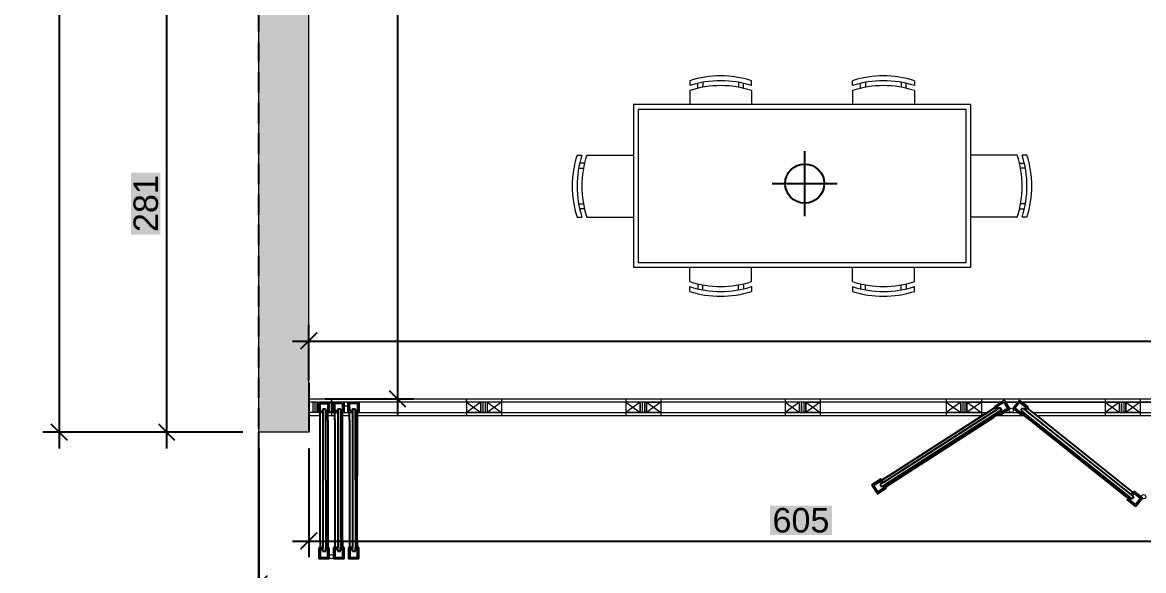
# Model space of a CAD drawing. Header units: millimetres. Extents: x 930 to 6336, y 2219 to 4338.
# Drawn here: x 1086 to 1775, y 2794 to 3131 of the extents above; entities that cross this region are included whole.
import ezdxf

# ---------------------------------------------------------------- set-up
doc = ezdxf.new("R2010")
doc.units = ezdxf.units.MM
doc.linetypes.add('HIDDEN', pattern=[0.375, 0.25, -0.125])
for name, color, linetype, lineweight in [('arredi', 5, 'Continuous', 18), ('QUOTE', 3, 'Continuous', 9), ('serramenti e scale', 4, 'Continuous', 18)]:
    doc.layers.add(name, color=color, linetype=linetype, lineweight=lineweight)
doc.layers.add('dettagli', color=6, linetype='Continuous')
doc.layers.add('muri sezionati', color=1, linetype='Continuous')
doc.styles.get("Standard").update_dxf_attribs({"font": 'arial.ttf'})
doc.dimstyles.new('ook', dxfattribs={"dimtxt": 15, "dimasz": 10, "dimexe": 10, "dimexo": 10, "dimgap": 5, "dimtad": 1, "dimtoh": 1, "dimdec": 0, "dimzin": 0, "dimdsep": 46, "dimtxsty": 'Standard', "dimblk": 'OBLIQUE', "dimcen": 0.09, "dimdle": 10, "dimclrt": 3, "dimadec": 0, "dimazin": 0, "dimtfac": 1, "dimtdec": 0, "dimtofl": 0, "dimtmove": 0, "dimatfit": 3, "dimldrblk": 'OBLIQUE', "dimfxl": 1, "dimtfill": 2, "dimtfillclr": 250, "dimtolj": 1, "dimtzin": 0, "dimarcsym": 0})

# ---------------------------------------------------------------- blocks, each defined once
blk = doc.blocks.new('_Oblique')
at = {"color": 0, "linetype": 'ByBlock', "lineweight": -2}
blk.add_line((-0.5, -0.5), (0.5, 0.5), dxfattribs=at)
blk = doc.blocks.new('*D9')
at = {"layer": 'Defpoints', "color": 0, "transparency": 16777216}
for p in [(1223.47, 3596.63), (1108.43, 2878.97), (1223.47, 2878.97)]:
    blk.add_point(p, dxfattribs=at)
at = {"layer": 'QUOTE', "color": 0, "lineweight": -2, "transparency": 16777216}
for p, q in [((1108.43, 3606.63), (1108.43, 2868.97)), ((1213.47, 3596.63), (1098.43, 3596.63)), ((1213.47, 2878.97), (1098.43, 2878.97))]:
    blk.add_line(p, q, dxfattribs=at)
at = {"layer": 'QUOTE', "color": 0, "lineweight": -2, "transparency": 16777216, "xscale": 10, "yscale": 10, "zscale": 10}
for p, rotation in [((1108.43, 3596.63), 90), ((1108.43, 2878.97), 270)]:
    blk.add_blockref('_Oblique', p, dxfattribs=dict(at, rotation=rotation))
at = {"layer": 'QUOTE', "color": 3, "transparency": 16777216, "insert": (1095.77, 3237.8), "char_height": 15, "attachment_point": 5, "rotation": 90, "bg_fill": 1, "box_fill_scale": 1.1, "bg_fill_color": 250, "bg_fill_transparency": 0}
blk.add_mtext('\\A1;718', dxfattribs=at)
blk = doc.blocks.new('*D10')
at = {"layer": 'Defpoints', "color": 0, "transparency": 16777216}
for p in [(1261.82, 2878.97), (1866.49, 2878.97), (1866.49, 2812.09)]:
    blk.add_point(p, dxfattribs=at)
at = {"layer": 'QUOTE', "color": 0, "lineweight": -2, "transparency": 16777216}
for p, q in [((1261.82, 2868.97), (1261.82, 2802.09)), ((1866.49, 2868.97), (1866.49, 2802.09)), ((1251.82, 2812.09), (1876.49, 2812.09))]:
    blk.add_line(p, q, dxfattribs=at)
at = {"layer": 'QUOTE', "color": 0, "lineweight": -2, "transparency": 16777216, "xscale": 10, "yscale": 10, "zscale": 10, "rotation": 180}
blk.add_blockref('_Oblique', (1261.82, 2812.09), dxfattribs=at)
at = {"layer": 'QUOTE', "color": 0, "lineweight": -2, "transparency": 16777216, "xscale": 10, "yscale": 10, "zscale": 10}
blk.add_blockref('_Oblique', (1866.49, 2812.09), dxfattribs=at)
at = {"layer": 'QUOTE', "color": 3, "transparency": 16777216, "insert": (1564.15, 2824.75), "char_height": 15, "attachment_point": 5, "bg_fill": 1, "box_fill_scale": 1.1, "bg_fill_color": 250, "bg_fill_transparency": 0}
blk.add_mtext('\\A1;605', dxfattribs=at)
blk = doc.blocks.new('*D37')
at = {"layer": 'Defpoints', "color": 0, "transparency": 16777216}
for p in [(1231.12, 3159.6), (1174.42, 2878.97), (1231.24, 2878.97)]:
    blk.add_point(p, dxfattribs=at)
at = {"layer": 'QUOTE', "color": 0, "lineweight": -2, "transparency": 16777216}
for p, q in [((1174.42, 3169.6), (1174.42, 2868.97)), ((1221.12, 3159.6), (1164.42, 3159.6)), ((1221.24, 2878.97), (1164.42, 2878.97))]:
    blk.add_line(p, q, dxfattribs=at)
at = {"layer": 'QUOTE', "color": 0, "lineweight": -2, "transparency": 16777216, "xscale": 10, "yscale": 10, "zscale": 10}
for p, rotation in [((1174.42, 3159.6), 90), ((1174.42, 2878.97), 270)]:
    blk.add_blockref('_Oblique', p, dxfattribs=dict(at, rotation=rotation))
at = {"layer": 'QUOTE', "color": 3, "transparency": 16777216, "insert": (1161.76, 3019.28), "char_height": 15, "attachment_point": 5, "rotation": 90, "bg_fill": 1, "box_fill_scale": 1.1, "bg_fill_color": 250, "bg_fill_transparency": 0}
blk.add_mtext('\\A1;281', dxfattribs=at)
blk = doc.blocks.new('*D42')
at = {"layer": 'Defpoints', "color": 0, "transparency": 16777216}
for p in [(1231.24, 2878.97), (2537.59, 2878.97), (2537.59, 2785.76)]:
    blk.add_point(p, dxfattribs=at)
at = {"layer": 'QUOTE', "color": 0, "lineweight": -2, "transparency": 16777216}
for p, q in [((1231.24, 2868.97), (1231.24, 2775.76)), ((2537.59, 2868.97), (2537.59, 2775.76)), ((1221.24, 2785.76), (2547.59, 2785.76))]:
    blk.add_line(p, q, dxfattribs=at)
at = {"layer": 'QUOTE', "color": 0, "lineweight": -2, "transparency": 16777216, "xscale": 10, "yscale": 10, "zscale": 10, "rotation": 180}
blk.add_blockref('_Oblique', (1231.24, 2785.76), dxfattribs=at)
at = {"layer": 'QUOTE', "color": 0, "lineweight": -2, "transparency": 16777216, "xscale": 10, "yscale": 10, "zscale": 10}
blk.add_blockref('_Oblique', (2537.59, 2785.76), dxfattribs=at)
at = {"layer": 'QUOTE', "color": 3, "transparency": 16777216, "insert": (1884.41, 2798.42), "char_height": 15, "attachment_point": 5, "bg_fill": 1, "box_fill_scale": 1.1, "bg_fill_color": 250, "bg_fill_transparency": 0}
blk.add_mtext('\\A1;1306', dxfattribs=at)
blk = doc.blocks.new('*D23')
at = {"layer": 'Defpoints', "color": 0, "transparency": 16777216}
for p in [(2508.28, 2934.88), (1261.82, 2900.65), (2508.28, 2899.3)]:
    blk.add_point(p, dxfattribs=at)
at = {"layer": 'QUOTE', "color": 0, "lineweight": -2, "transparency": 16777216}
for p, q in [((1261.82, 2910.65), (1261.82, 2944.88)), ((2508.28, 2909.3), (2508.28, 2944.88)), ((1251.82, 2934.88), (2518.28, 2934.88))]:
    blk.add_line(p, q, dxfattribs=at)
at = {"layer": 'QUOTE', "color": 0, "lineweight": -2, "transparency": 16777216, "xscale": 10, "yscale": 10, "zscale": 10, "rotation": 180}
blk.add_blockref('_Oblique', (1261.82, 2934.88), dxfattribs=at)
at = {"layer": 'QUOTE', "color": 0, "lineweight": -2, "transparency": 16777216, "xscale": 10, "yscale": 10, "zscale": 10}
blk.add_blockref('_Oblique', (2508.28, 2934.88), dxfattribs=at)
at = {"layer": 'QUOTE', "color": 3, "transparency": 16777216, "insert": (1885.05, 2947.53), "char_height": 15, "attachment_point": 5, "bg_fill": 1, "box_fill_scale": 1.1, "bg_fill_color": 250, "bg_fill_transparency": 0}
blk.add_mtext('\\A1;1246', dxfattribs=at)
blk = doc.blocks.new('*D24')
at = {"layer": 'Defpoints', "color": 0, "transparency": 16777216}
for p in [(1261.82, 3565.89), (1261.82, 2899.42), (1316.22, 2899.42)]:
    blk.add_point(p, dxfattribs=at)
at = {"layer": 'QUOTE', "color": 0, "lineweight": -2, "transparency": 16777216}
for p, q in [((1316.22, 3575.89), (1316.22, 2889.42)), ((1271.82, 3565.89), (1326.22, 3565.89)), ((1271.82, 2899.42), (1326.22, 2899.42))]:
    blk.add_line(p, q, dxfattribs=at)
at = {"layer": 'QUOTE', "color": 0, "lineweight": -2, "transparency": 16777216, "xscale": 10, "yscale": 10, "zscale": 10}
for p, rotation in [((1316.22, 3565.89), 90), ((1316.22, 2899.42), 270)]:
    blk.add_blockref('_Oblique', p, dxfattribs=dict(at, rotation=rotation))
at = {"layer": 'QUOTE', "color": 3, "transparency": 16777216, "insert": (1303.56, 3232.66), "char_height": 15, "attachment_point": 5, "rotation": 90, "bg_fill": 1, "box_fill_scale": 1.1, "bg_fill_color": 250, "bg_fill_transparency": 0}
blk.add_mtext('\\A1;666', dxfattribs=at)

msp = doc.modelspace()

# ---------------------------------------------------------------- hatches: boundary and pattern name
at = {"layer": 'muri sezionati'}
h = msp.add_hatch(color=256, dxfattribs=at)
h.dxf.hatch_style = 1
h.paths.add_polyline_path([(1261.82, 3565.89), (1565.29, 3565.89), (1757.33, 3565.89), (1757.33, 3595.72), (1231.24, 3595.72), (1231.24, 3309.6), (1241.67, 3309.6), (1241.67, 3309.6), (1251.27, 3309.6), (1261.82, 3309.6)])
h.paths.add_polyline_path([(1261.82, 3159.6), (1231.24, 3159.6), (1231.24, 2878.97), (1261.82, 2878.97), (1261.82, 2909.13)])
h.paths.add_polyline_path([(2537.62, 3595.52), (1891.12, 3595.71), (1891.12, 3565.89), (2208.22, 3565.89), (2389.72, 3566.36), (2406.72, 3566.4), (2409.72, 3566.41), (2409.72, 3565.89), (2508.28, 3565.89), (2508.28, 3514.24), (2518.13, 3514.24), (2518.13, 3515.11), (2527.73, 3515.11), (2537.59, 3514.24), (2537.59, 3514.94)])
h.paths.add_polyline_path([(1891.12, 3595.71), (1851.12, 3595.72), (1851.13, 3577.09), (1851.13, 3577.09), (1851.13, 3575.49), (1851.13, 3565.89), (1891.12, 3565.89)])
h.paths.add_polyline_path([(2537.59, 3365.11), (2518.23, 3365.11), (2518.23, 3365.11), (2527.83, 3365.11), (2527.83, 3367.61), (2518.23, 3367.61), (2518.23, 3365.11), (2527.83, 3365.11), (2527.83, 3365.11), (2518.23, 3365.11), (2508.28, 3365.11), (2508.28, 2878.97), (2537.59, 2878.97)])
h.paths.add_polyline_path([(2040.66, 2909.13), (1891.12, 2909.13), (1891.12, 2878.95), (2040.66, 2878.86)])
h.paths.add_polyline_path([(1891.12, 2909.13), (1866.2, 2909.13), (1866.2, 2878.97), (1891.12, 2878.95)])
h.paths.add_polyline_path([(2047.29, 3262.16), (1891.12, 3262.16), (1891.12, 3252.17), (2037.29, 3252.27), (2037.41, 3079.14), (1941.93, 3079.13), (1941.93, 3077.02), (2037.41, 3077.02), (2037.41, 3071.55), (1941.93, 3071.55), (1941.93, 3069.13), (2047.29, 3069.13)])
h.paths.add_polyline_path([(1873.33, 3202.15), (1873.29, 3202.15), (1873.29, 3252.15), (1873.29, 3252.16), (1891.12, 3252.17), (1891.12, 3262.16), (1863.29, 3262.16), (1863.29, 3252.16), (1863.29, 3069.15), (1878.06, 3069.15), (1878.06, 3079.15), (1873.42, 3079.15)])

# ---------------------------------------------------------------- linework, layer by layer
at = {"layer": 'arredi'}
for p, q in [((1495.79, 3094.74), (1495.79, 3091.74)), ((1500.79, 3090.12), (1500.79, 3093.12)), ((1503.79, 3093.75), (1503.79, 3090.75)), ((1525.79, 3093.75), (1525.79, 3090.75)), ((1528.79, 3090.12), (1528.79, 3093.12)), ((1533.79, 3091.74), (1533.79, 3094.74)), ((1595.79, 3091.74), (1595.79, 3094.74)), ((1600.79, 3090.12), (1600.79, 3093.12)), ((1603.79, 3093.75), (1603.79, 3090.75)), ((1625.79, 3093.75), (1625.79, 3090.75)), ((1628.79, 3090.12), (1628.79, 3093.12)), ((1633.79, 3094.74), (1633.79, 3091.74)), ((1495.79, 3088.74), (1495.79, 3080.05)), ((1533.79, 3088.74), (1533.79, 3080.05)), ((1595.79, 3088.74), (1595.79, 3080.05)), ((1633.79, 3088.74), (1633.79, 3080.05)), ((1461.29, 3080.05), (1461.29, 2980.05)), ((1668.29, 3080.05), (1461.29, 3080.05)), ((1668.29, 3080.05), (1668.29, 2980.05)), ((1464.15, 3077.19), (1665.43, 3077.19)), ((1464.15, 3077.19), (1464.15, 2982.91)), ((1665.43, 3077.19), (1665.43, 2982.91)), ((1426.6, 3049.05), (1429.6, 3049.05)), ((1431.21, 3044.05), (1428.21, 3044.05)), ((1432.6, 3049.05), (1461.29, 3049.05)), ((1696.97, 3049.05), (1668.29, 3049.05)), ((1698.36, 3044.05), (1701.36, 3044.05)), ((1702.97, 3049.05), (1699.97, 3049.05)), ((1427.59, 3041.05), (1430.59, 3041.05)), ((1701.98, 3041.05), (1698.98, 3041.05)), ((1427.59, 3019.05), (1430.59, 3019.05)), ((1701.98, 3019.05), (1698.98, 3019.05)), ((1426.6, 3011.05), (1429.6, 3011.05)), ((1431.21, 3016.05), (1428.21, 3016.05)), ((1432.6, 3011.05), (1461.29, 3011.05)), ((1696.97, 3011.05), (1668.29, 3011.05)), ((1698.36, 3016.05), (1701.36, 3016.05)), ((1702.97, 3011.05), (1699.97, 3011.05)), ((1665.43, 2982.91), (1464.15, 2982.91)), ((1668.29, 2980.05), (1461.29, 2980.05)), ((1495.79, 2971.37), (1495.79, 2980.05)), ((1533.79, 2971.37), (1533.79, 2980.05)), ((1595.79, 2971.37), (1595.79, 2980.05)), ((1633.79, 2971.37), (1633.79, 2980.05)), ((1495.79, 2965.37), (1495.79, 2968.37)), ((1500.79, 2969.98), (1500.79, 2966.98)), ((1503.79, 2966.35), (1503.79, 2969.35)), ((1525.79, 2966.35), (1525.79, 2969.35)), ((1528.79, 2969.98), (1528.79, 2966.98)), ((1533.79, 2968.37), (1533.79, 2965.37)), ((1595.79, 2968.37), (1595.79, 2965.37)), ((1600.79, 2969.98), (1600.79, 2966.98)), ((1603.79, 2966.35), (1603.79, 2969.35)), ((1625.79, 2966.35), (1625.79, 2969.35)), ((1628.79, 2969.98), (1628.79, 2966.98)), ((1633.79, 2965.37), (1633.79, 2968.37))]:
    msp.add_line(p, q, dxfattribs=at)
for centre, start, end in [((1514.79, 3036.07), 72.05475, 107.94525), ((1514.79, 3033.07), 72.05475, 107.94525), ((1614.79, 3036.07), 72.05475, 107.94525), ((1614.79, 3033.07), 72.05475, 107.94525), ((1514.79, 3030.07), 72.05475, 107.94525), ((1614.79, 3030.07), 72.05475, 107.94525), ((1485.27, 3030.05), 162.05475, 197.94525), ((1488.27, 3030.05), 162.05475, 197.94525), ((1491.27, 3030.05), 162.05475, 197.94525), ((1638.31, 3030.05), 342.05475, 17.94525), ((1641.31, 3030.05), 342.05475, 17.94525), ((1644.31, 3030.05), 342.05475, 17.94525), ((1514.79, 3030.03), 252.05475, 287.94525), ((1514.79, 3027.03), 252.05475, 287.94525), ((1614.79, 3030.03), 252.05475, 287.94525), ((1614.79, 3027.03), 252.05475, 287.94525), ((1514.79, 3024.03), 252.05475, 287.94525), ((1614.79, 3024.03), 252.05475, 287.94525)]:
    msp.add_arc(centre, 61.67, start, end, dxfattribs=at)
at = {"layer": 'dettagli', "linetype": 'HIDDEN', "ltscale": 50}
msp.add_line((1231.24, 2506.2), (1231.24, 3745.63), dxfattribs=at)
at = {"layer": 'dettagli'}
for p, q in [((1566.47, 3011.57), (1566.47, 3051.57)), ((1546.47, 3031.57), (1578.47, 3031.57)), ((1578.47, 3031.57), (1586.47, 3031.57))]:
    msp.add_line(p, q, dxfattribs=at)
msp.add_circle((1566.47, 3031.57), 12, dxfattribs=at)
at = {"layer": 'muri sezionati'}
for p, q in [((1261.82, 2909.13), (1261.82, 2878.97)), ((1231.24, 2506.2), (1231.12, 2878.97))]:
    msp.add_line(p, q, dxfattribs=at)
at = {"layer": 'muri sezionati', "lineweight": 18}
for points in [[(1261.82, 2878.97), (1231.12, 2878.97), (1231.12, 3159.6)], [(1261.82, 2909.13), (1261.82, 3159.6)]]:
    msp.add_lwpolyline(points, dxfattribs=at)
at = {"layer": 'serramenti e scale'}
for p, q in [((1261.82, 2899.42), (1866.2, 2899.42)), ((1275.7, 2897.42), (1275.7, 2899.42)), ((1275.7, 2899.42), (1275.7, 2888.95)), ((1358.77, 2897.42), (1358.77, 2899.42)), ((1358.77, 2899.42), (1358.77, 2888.95)), ((1380.28, 2899.42), (1380.28, 2888.95)), ((1456.65, 2899.42), (1456.65, 2888.95)), ((1478.16, 2899.42), (1478.16, 2888.95)), ((1554.39, 2899.42), (1554.39, 2888.95)), ((1575.9, 2899.42), (1575.9, 2888.95)), ((1653.43, 2899.42), (1653.43, 2888.95)), ((1674.95, 2899.42), (1674.95, 2888.95)), ((1751.02, 2899.42), (1751.02, 2888.95)), ((1772.53, 2899.42), (1772.53, 2888.95)), ((1266.88, 2897.42), (1261.82, 2897.42)), ((1264.35, 2897.42), (1264.35, 2890.95)), ((1265.64, 2897.42), (1265.64, 2890.95)), ((1266.88, 2897.42), (1267.87, 2896.7)), ((1266.88, 2896.4), (1266.88, 2891.8)), ((1267.87, 2897.42), (1274.35, 2897.43)), ((1268.13, 2897.42), (1274.61, 2897.43)), ((1686.95, 2897.42), (1268.46, 2897.42)), ((1275.7, 2897.42), (1274.35, 2896.43)), ((1275.7, 2897.42), (1282.18, 2897.43)), ((1276.97, 2897.47), (1283.45, 2897.48)), ((1277.84, 2896.6), (1282.58, 2896.6)), ((1286.06, 2897.44), (1292.54, 2897.45)), ((1286.93, 2896.57), (1291.67, 2896.57)), ((1380.28, 2897.42), (1358.77, 2897.42)), ((1367.58, 2897.42), (1358.77, 2890.95)), ((1358.77, 2897.42), (1367.58, 2890.95)), ((1367.58, 2896.4), (1367.58, 2891.8)), ((1368.82, 2897.42), (1368.82, 2890.95)), ((1370.23, 2897.42), (1370.23, 2890.95)), ((1371.46, 2897.42), (1380.28, 2890.95)), ((1380.28, 2897.42), (1371.46, 2890.95)), ((1371.46, 2897.42), (1371.46, 2890.95)), ((1478.16, 2897.42), (1456.65, 2897.42)), ((1465.47, 2897.42), (1456.65, 2890.95)), ((1456.65, 2897.42), (1465.47, 2890.95)), ((1465.47, 2896.4), (1465.47, 2891.8)), ((1466.7, 2897.42), (1466.7, 2890.95)), ((1468.11, 2897.42), (1468.11, 2890.95)), ((1469.35, 2897.42), (1478.16, 2890.95)), ((1478.16, 2897.42), (1469.35, 2890.95)), ((1469.35, 2896.4), (1469.35, 2891.8)), ((1575.9, 2897.42), (1554.39, 2897.42)), ((1563.21, 2897.42), (1554.39, 2890.95)), ((1554.39, 2897.42), (1563.21, 2890.95)), ((1563.21, 2896.4), (1563.21, 2891.8)), ((1564.44, 2897.42), (1564.44, 2890.95)), ((1565.85, 2897.42), (1565.85, 2890.95)), ((1567.09, 2897.42), (1575.9, 2890.95)), ((1575.9, 2897.42), (1567.09, 2890.95)), ((1567.09, 2896.4), (1567.09, 2891.8)), ((1674.95, 2897.42), (1653.43, 2897.42)), ((1662.25, 2897.42), (1653.43, 2890.95)), ((1653.43, 2897.42), (1662.25, 2890.95)), ((1662.25, 2896.4), (1662.25, 2891.8)), ((1663.49, 2897.42), (1663.49, 2890.95)), ((1664.89, 2897.42), (1664.89, 2890.95)), ((1666.13, 2897.42), (1674.95, 2890.95)), ((1674.95, 2897.42), (1666.13, 2890.95)), ((1666.13, 2896.4), (1666.13, 2891.8)), ((1674.95, 2897.42), (1686.95, 2897.42)), ((1683.16, 2894.99), (1688.94, 2898.7)), ((1689.75, 2897.42), (1697.25, 2897.42)), ((1697.25, 2897.42), (1689.75, 2897.42)), ((1698.36, 2897.42), (1698.41, 2897.42)), ((1698.41, 2897.42), (1698.36, 2897.42)), ((1699.81, 2897.42), (1847.9, 2897.42)), ((1847.9, 2897.42), (1699.81, 2897.42)), ((1772.53, 2897.42), (1751.02, 2897.42)), ((1759.83, 2897.42), (1751.02, 2890.95)), ((1751.02, 2897.42), (1759.83, 2890.95)), ((1759.83, 2896.4), (1759.83, 2891.8)), ((1761.07, 2897.42), (1761.07, 2890.95)), ((1762.47, 2897.42), (1762.47, 2890.95)), ((1763.71, 2897.42), (1772.53, 2890.95)), ((1772.53, 2897.42), (1763.71, 2890.95)), ((1763.71, 2896.4), (1763.71, 2891.8)), ((1266.88, 2890.95), (1261.82, 2890.95)), ((1268.74, 2888.95), (1261.82, 2888.95)), ((1267.88, 2891.68), (1266.88, 2890.95)), ((1268.46, 2890.95), (1268.74, 2890.95)), ((1273.46, 2890.95), (1277.84, 2890.95)), ((1277.84, 2888.95), (1273.46, 2888.95)), ((1274.35, 2891.94), (1275.7, 2890.95)), ((1282.56, 2890.95), (1286.93, 2890.95)), ((1286.93, 2888.95), (1282.56, 2888.95)), ((1291.65, 2890.95), (1678.33, 2890.95)), ((1675.22, 2888.95), (1291.65, 2888.95)), ((1380.28, 2890.95), (1358.77, 2890.95)), ((1478.16, 2890.95), (1456.65, 2890.95)), ((1575.9, 2890.95), (1554.39, 2890.95)), ((1674.95, 2890.95), (1653.43, 2890.95)), ((1701.6, 2888.95), (1683.95, 2888.95)), ((1688.86, 2890.95), (1692.92, 2891)), ((1693.67, 2891.01), (1697.4, 2891.06)), ((1706.65, 2890.95), (1847.21, 2890.95)), ((1844.54, 2888.95), (1709.15, 2888.95)), ((1772.53, 2890.95), (1751.02, 2890.95)), ((1607.48, 2846.43), (1610.98, 2840.98))]:
    msp.add_line(p, q, dxfattribs=at)
at = {"layer": 'serramenti e scale', "linetype": 'Continuous', "lineweight": -2}
for p, q in [((1267.88, 2891.06), (1267.87, 2897.42)), ((1268.74, 2896.55), (1273.48, 2896.56)), ((1268.75, 2891.93), (1268.74, 2896.55)), ((1270.47, 2893.23), (1272.18, 2893.24)), ((1270.47, 2893.23), (1270.47, 2891.06)), ((1272.18, 2893.24), (1272.19, 2891.06)), ((1273.48, 2896.56), (1273.48, 2891.93)), ((1274.35, 2897.43), (1274.35, 2891.06)), ((1276.98, 2891.11), (1276.97, 2897.47)), ((1277.85, 2891.98), (1277.84, 2896.6)), ((1279.57, 2893.28), (1281.28, 2893.29)), ((1279.57, 2893.28), (1279.57, 2891.11)), ((1281.28, 2893.29), (1281.28, 2891.11)), ((1282.58, 2896.61), (1282.58, 2891.98)), ((1283.45, 2897.48), (1283.45, 2891.11)), ((1286.07, 2891.08), (1286.06, 2897.44)), ((1286.94, 2891.95), (1286.93, 2896.57)), ((1288.66, 2893.26), (1288.66, 2891.08)), ((1288.66, 2893.26), (1290.37, 2893.26)), ((1290.37, 2893.26), (1290.37, 2891.08)), ((1291.67, 2896.58), (1291.67, 2891.95)), ((1292.54, 2897.45), (1292.54, 2891.08)), ((1614.66, 2847.95), (1684.56, 2892.8)), ((1684.56, 2892.8), (1683.16, 2894.99)), ((1684.36, 2894.73), (1688.67, 2897.49)), ((1685.29, 2893.28), (1684.36, 2894.73)), ((1686.39, 2893.98), (1684.56, 2892.8)), ((1687.32, 2892.54), (1685.48, 2891.36)), ((1686.39, 2893.98), (1687.32, 2892.54)), ((1692.43, 2893.25), (1686.66, 2889.54)), ((1691.23, 2893.51), (1686.92, 2890.74)), ((1688.67, 2897.49), (1691.23, 2893.51)), ((1694.21, 2893.61), (1699.57, 2889.33)), ((1698.38, 2897.45), (1695.43, 2893.75)), ((1695.43, 2893.75), (1699.44, 2890.55)), ((1703.61, 2894.39), (1698.24, 2898.67)), ((1702.39, 2894.25), (1698.38, 2897.45)), ((1700.29, 2893.72), (1699.23, 2892.38)), ((1700.29, 2893.72), (1701.99, 2892.36)), ((1701.31, 2892.9), (1702.39, 2894.25)), ((1701.99, 2892.36), (1703.61, 2894.39)), ((1270.47, 2891.06), (1267.88, 2891.06)), ((1270.47, 2891.93), (1268.75, 2891.93)), ((1270.47, 2891.06), (1270.54, 2808.01)), ((1273.48, 2891.93), (1272.18, 2891.93)), ((1274.35, 2891.06), (1272.19, 2891.06)), ((1272.19, 2891.06), (1272.25, 2808.01)), ((1279.57, 2891.11), (1276.98, 2891.11)), ((1279.57, 2891.98), (1277.85, 2891.98)), ((1279.57, 2891.11), (1279.64, 2808.06)), ((1282.58, 2891.98), (1281.28, 2891.98)), ((1281.28, 2891.11), (1281.35, 2808.06)), ((1283.45, 2891.11), (1281.28, 2891.11)), ((1288.66, 2891.08), (1286.07, 2891.08)), ((1288.66, 2891.95), (1286.94, 2891.95)), ((1288.66, 2891.08), (1288.73, 2808.03)), ((1291.67, 2891.95), (1290.37, 2891.95)), ((1290.37, 2891.08), (1290.44, 2808.03)), ((1292.54, 2891.08), (1290.37, 2891.08)), ((1615.59, 2846.51), (1685.48, 2891.36)), ((1686.66, 2889.54), (1685.48, 2891.36)), ((1686.92, 2890.74), (1686.22, 2891.83)), ((1699.23, 2892.38), (1700.93, 2891.02)), ((1699.44, 2890.55), (1700.25, 2891.57)), ((1699.57, 2889.33), (1700.93, 2891.02)), ((1765.86, 2839.24), (1700.93, 2891.02)), ((1766.92, 2840.58), (1701.99, 2892.36)), ((1613.26, 2850.14), (1607.48, 2846.43)), ((1613, 2848.94), (1608.69, 2846.17)), ((1608.69, 2846.17), (1611.24, 2842.19)), ((1610.98, 2840.98), (1616.76, 2844.69)), ((1611.24, 2842.19), (1615.55, 2844.95)), ((1612.83, 2846.78), (1614.66, 2847.95)), ((1612.83, 2846.78), (1613.76, 2845.34)), ((1613.93, 2847.48), (1613, 2848.94)), ((1614.66, 2847.95), (1613.26, 2850.14)), ((1613.76, 2845.34), (1615.59, 2846.51)), ((1615.55, 2844.95), (1614.85, 2846.04)), ((1616.76, 2844.69), (1615.59, 2846.51)), ((1764.51, 2837.55), (1765.86, 2839.24)), ((1769.87, 2833.27), (1764.51, 2837.55)), ((1765.73, 2837.69), (1766.54, 2838.7)), ((1769.74, 2834.49), (1765.73, 2837.69)), ((1767.56, 2837.89), (1765.86, 2839.24)), ((1766.92, 2840.58), (1768.54, 2842.61)), ((1768.63, 2839.23), (1766.92, 2840.58)), ((1768.63, 2839.23), (1767.56, 2837.89)), ((1767.61, 2840.04), (1768.68, 2841.39)), ((1768.54, 2842.61), (1773.91, 2838.33)), ((1768.68, 2841.39), (1772.69, 2838.19)), ((1772.69, 2838.19), (1769.74, 2834.49)), ((1773.91, 2838.33), (1769.87, 2833.27)), ((1270.54, 2808.01), (1267.95, 2808.01)), ((1267.95, 2808.01), (1267.95, 2801.14)), ((1270.54, 2807.14), (1268.82, 2807.14)), ((1268.82, 2807.14), (1268.82, 2802.01)), ((1270.54, 2805.83), (1270.54, 2808.01)), ((1270.54, 2805.83), (1272.26, 2805.84)), ((1272.26, 2805.84), (1272.25, 2808.01)), ((1274.42, 2808.01), (1272.25, 2808.01)), ((1273.55, 2807.14), (1272.25, 2807.14)), ((1273.56, 2802.02), (1273.55, 2807.14)), ((1274.43, 2801.15), (1274.42, 2808.01)), ((1279.64, 2808.06), (1277.05, 2808.06)), ((1277.05, 2808.06), (1277.05, 2801.19)), ((1279.64, 2807.19), (1277.92, 2807.19)), ((1277.92, 2807.19), (1277.92, 2802.06)), ((1279.64, 2805.88), (1279.64, 2808.06)), ((1279.64, 2805.88), (1281.35, 2805.89)), ((1281.35, 2805.89), (1281.35, 2808.06)), ((1283.52, 2808.06), (1281.35, 2808.06)), ((1282.65, 2807.19), (1281.35, 2807.19)), ((1282.65, 2802.07), (1282.65, 2807.19)), ((1283.53, 2801.2), (1283.52, 2808.06)), ((1288.73, 2808.03), (1286.14, 2808.03)), ((1286.14, 2808.03), (1286.14, 2801.16)), ((1288.73, 2807.16), (1287.01, 2807.16)), ((1287.01, 2807.16), (1287.01, 2802.03)), ((1288.73, 2805.86), (1288.73, 2808.03)), ((1288.73, 2805.86), (1290.44, 2805.86)), ((1290.44, 2805.86), (1290.44, 2808.03)), ((1292.61, 2808.03), (1290.44, 2808.03)), ((1291.74, 2807.16), (1290.44, 2807.16)), ((1291.74, 2802.04), (1291.74, 2807.16)), ((1292.62, 2801.17), (1292.61, 2808.03)), ((1268.82, 2802.01), (1273.56, 2802.02)), ((1277.92, 2802.06), (1282.65, 2802.07)), ((1287.01, 2802.03), (1291.74, 2802.04))]:
    msp.add_line(p, q, dxfattribs=at)
at = {"layer": 'serramenti e scale', "linetype": 'Continuous', "lineweight": -2, "ltscale": 0.1}
for p, q in [((1617.66, 2851.94), (1683.58, 2894.33)), ((1706.51, 2891.06), (1703.12, 2893.78)), ((1268.73, 2812.35), (1268.74, 2891.06)), ((1273.45, 2886.39), (1273.46, 2891.06)), ((1273.45, 2886.39), (1273.45, 2808.01)), ((1277.84, 2886.44), (1277.83, 2808.06)), ((1277.84, 2886.44), (1277.84, 2891.11)), ((1282.55, 2812.4), (1282.56, 2891.11)), ((1286.93, 2886.41), (1286.92, 2808.03)), ((1286.93, 2886.41), (1286.93, 2891.08)), ((1291.64, 2812.37), (1291.65, 2891.08)), ((1682.48, 2888.01), (1616.28, 2845.44)), ((1682.48, 2888.01), (1686.13, 2890.35)), ((1703.57, 2887.38), (1700.18, 2890.08)), ((1703.57, 2887.38), (1765.06, 2838.25)), ((1706.51, 2891.06), (1768.01, 2841.94)), ((1617.66, 2851.94), (1613.73, 2849.42)), ((1268.74, 2812.35), (1268.73, 2808.01)), ((1282.55, 2812.4), (1282.55, 2808.06)), ((1291.64, 2812.37), (1291.64, 2808.03))]:
    msp.add_line(p, q, dxfattribs=at)
at = {"layer": 'serramenti e scale', "linetype": 'Continuous', "ltscale": 0.1}
for p, q in [((1688.94, 2898.7), (1692.43, 2893.25)), ((1698.24, 2898.67), (1694.21, 2893.61)), ((1267.95, 2801.14), (1274.43, 2801.15)), ((1277.05, 2801.19), (1283.53, 2801.2)), ((1286.14, 2801.16), (1292.62, 2801.17))]:
    msp.add_line(p, q, dxfattribs=at)
at = {"layer": 'serramenti e scale'}
msp.add_lwpolyline([(1268.74, 2890.95), (1266.88, 2890.95), (1266.88, 2897.42), (1275.7, 2897.42), (1275.7, 2890.95), (1273.46, 2890.95)], dxfattribs=at)
for points in [[(1367.58, 2897.42), (1358.77, 2897.42), (1358.77, 2890.95), (1367.58, 2890.95)], [(1465.47, 2897.42), (1456.65, 2897.42), (1456.65, 2890.95), (1465.47, 2890.95)], [(1469.35, 2897.42), (1478.16, 2897.42), (1478.16, 2890.95), (1469.35, 2890.95)], [(1563.21, 2897.42), (1554.39, 2897.42), (1554.39, 2890.95), (1563.21, 2890.95)], [(1567.09, 2897.42), (1575.9, 2897.42), (1575.9, 2890.95), (1567.09, 2890.95)], [(1662.25, 2897.42), (1653.43, 2897.42), (1653.43, 2890.95), (1662.25, 2890.95)], [(1666.13, 2897.42), (1674.95, 2897.42), (1674.95, 2890.95), (1666.13, 2890.95)], [(1759.83, 2897.42), (1751.02, 2897.42), (1751.02, 2890.95), (1759.83, 2890.95)], [(1763.71, 2897.42), (1772.53, 2897.42), (1772.53, 2890.95), (1763.71, 2890.95)]]:
    msp.add_lwpolyline(points, close=True, dxfattribs=at)
at = {"layer": 'serramenti e scale', "linetype": 'Continuous', "ltscale": 0.1}
for centre in [(1284.75, 2896.2), (1693.28, 2892.26), (1275.73, 2802.48)]:
    msp.add_circle(centre, 1.31, dxfattribs=at)
at = {"layer": 'serramenti e scale', "ltscale": 0.1}
msp.add_circle((1774.59, 2839.34), 1.31, dxfattribs=at)

# ---------------------------------------------------------------- dimensions: what is measured, and where the dimension line sits
at = {"layer": 'QUOTE'}
dim = msp.add_linear_dim(base=(1108.43, 2878.97), p1=(1223.47, 3596.63), p2=(1223.47, 2878.97), angle=90, dimstyle='ook', dxfattribs=at)
dim.commit()
dim.dimension.update_dxf_attribs({"geometry": '*D9', "text_midpoint": (1108.43, 3237.8), "dimtype": 160})
for base, p1, p2, picture, middle in [((1316.22, 2899.42), (1261.82, 3565.89), (1261.82, 2899.42), '*D24', (1303.56, 3232.66)), ((1174.42, 2878.97), (1231.12, 3159.6), (1231.24, 2878.97), '*D37', (1161.76, 3019.28))]:
    dim = msp.add_linear_dim(base=base, p1=p1, p2=p2, angle=90, dimstyle='ook', dxfattribs=at)
    dim.commit()
    dim.dimension.update_dxf_attribs({"geometry": picture, "text_midpoint": middle})
for base, p1, p2, picture, middle in [((2508.28, 2934.88), (1261.82, 2900.65), (2508.28, 2899.3), '*D23', (1885.05, 2947.53)), ((2537.59, 2785.76), (1231.24, 2878.97), (2537.59, 2878.97), '*D42', (1884.41, 2798.42)), ((1866.49, 2812.09), (1261.82, 2878.97), (1866.49, 2878.97), '*D10', (1564.15, 2824.75))]:
    dim = msp.add_linear_dim(base=base, p1=p1, p2=p2, dimstyle='ook', dxfattribs=at)
    dim.commit()
    dim.dimension.update_dxf_attribs({"geometry": picture, "text_midpoint": middle})

doc.saveas('drawing.dxf')
